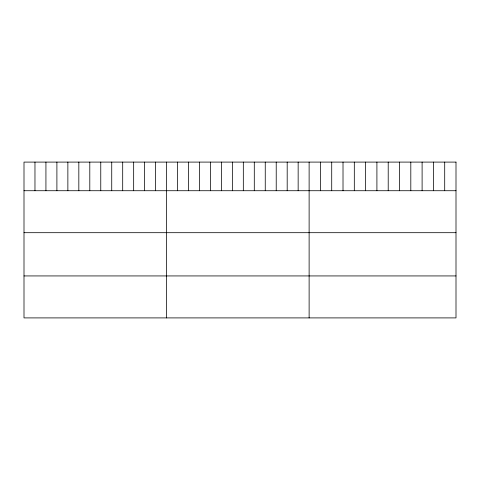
<?xml version="1.0" encoding="UTF-8"?>
<svg xmlns="http://www.w3.org/2000/svg" width="480" height="480" viewBox="0 0 480 480"><rect width="100%" height="100%" fill="white"/><g stroke="black" fill="none" stroke-linecap="round" stroke-linejoin="round"><path stroke-width="0.72" d="M24 190.722L456 190.722M24 232.692L456 232.692M24 275.934L456 275.934M444.702 162.096L444.702 190.722M433.404 162.096L433.404 190.722M422.106 162.096L422.106 190.722M410.808 162.096L410.808 190.722M399.51 162.096L399.51 190.722M388.212 162.096L388.212 190.722M376.908 162.096L376.908 190.722M365.61 162.096L365.61 190.722M354.312 162.096L354.312 190.722M343.014 162.096L343.014 190.722M331.716 162.096L331.716 190.722M320.418 162.096L320.418 190.722M309.12 162.096L309.12 317.904M298.152 162.096L298.152 190.722M287.19 162.096L287.19 190.722M276.222 162.096L276.222 190.722M265.254 162.096L265.254 190.722M254.292 162.096L254.292 190.722M243.324 162.096L243.324 190.722M232.356 162.096L232.356 190.722M221.388 162.096L221.388 190.722M210.426 162.096L210.426 190.722M199.458 162.096L199.458 190.722M188.49 162.096L188.49 190.722M177.528 162.096L177.528 190.722M166.56 162.096L166.56 317.904M155.592 162.096L155.592 190.722M144.63 162.096L144.63 190.722M133.662 162.096L133.662 190.722M122.694 162.096L122.694 190.722M111.732 162.096L111.732 190.722M100.764 162.096L100.764 190.722M89.796 162.096L89.796 190.722M78.828 162.096L78.828 190.722M67.866 162.096L67.866 190.722M56.898 162.096L56.898 190.722M45.93 162.096L45.93 190.722M34.968 162.096L34.968 190.722M456 162.096L24 162.096L24 317.904L456 317.904L456 162.096"/></g></svg>
